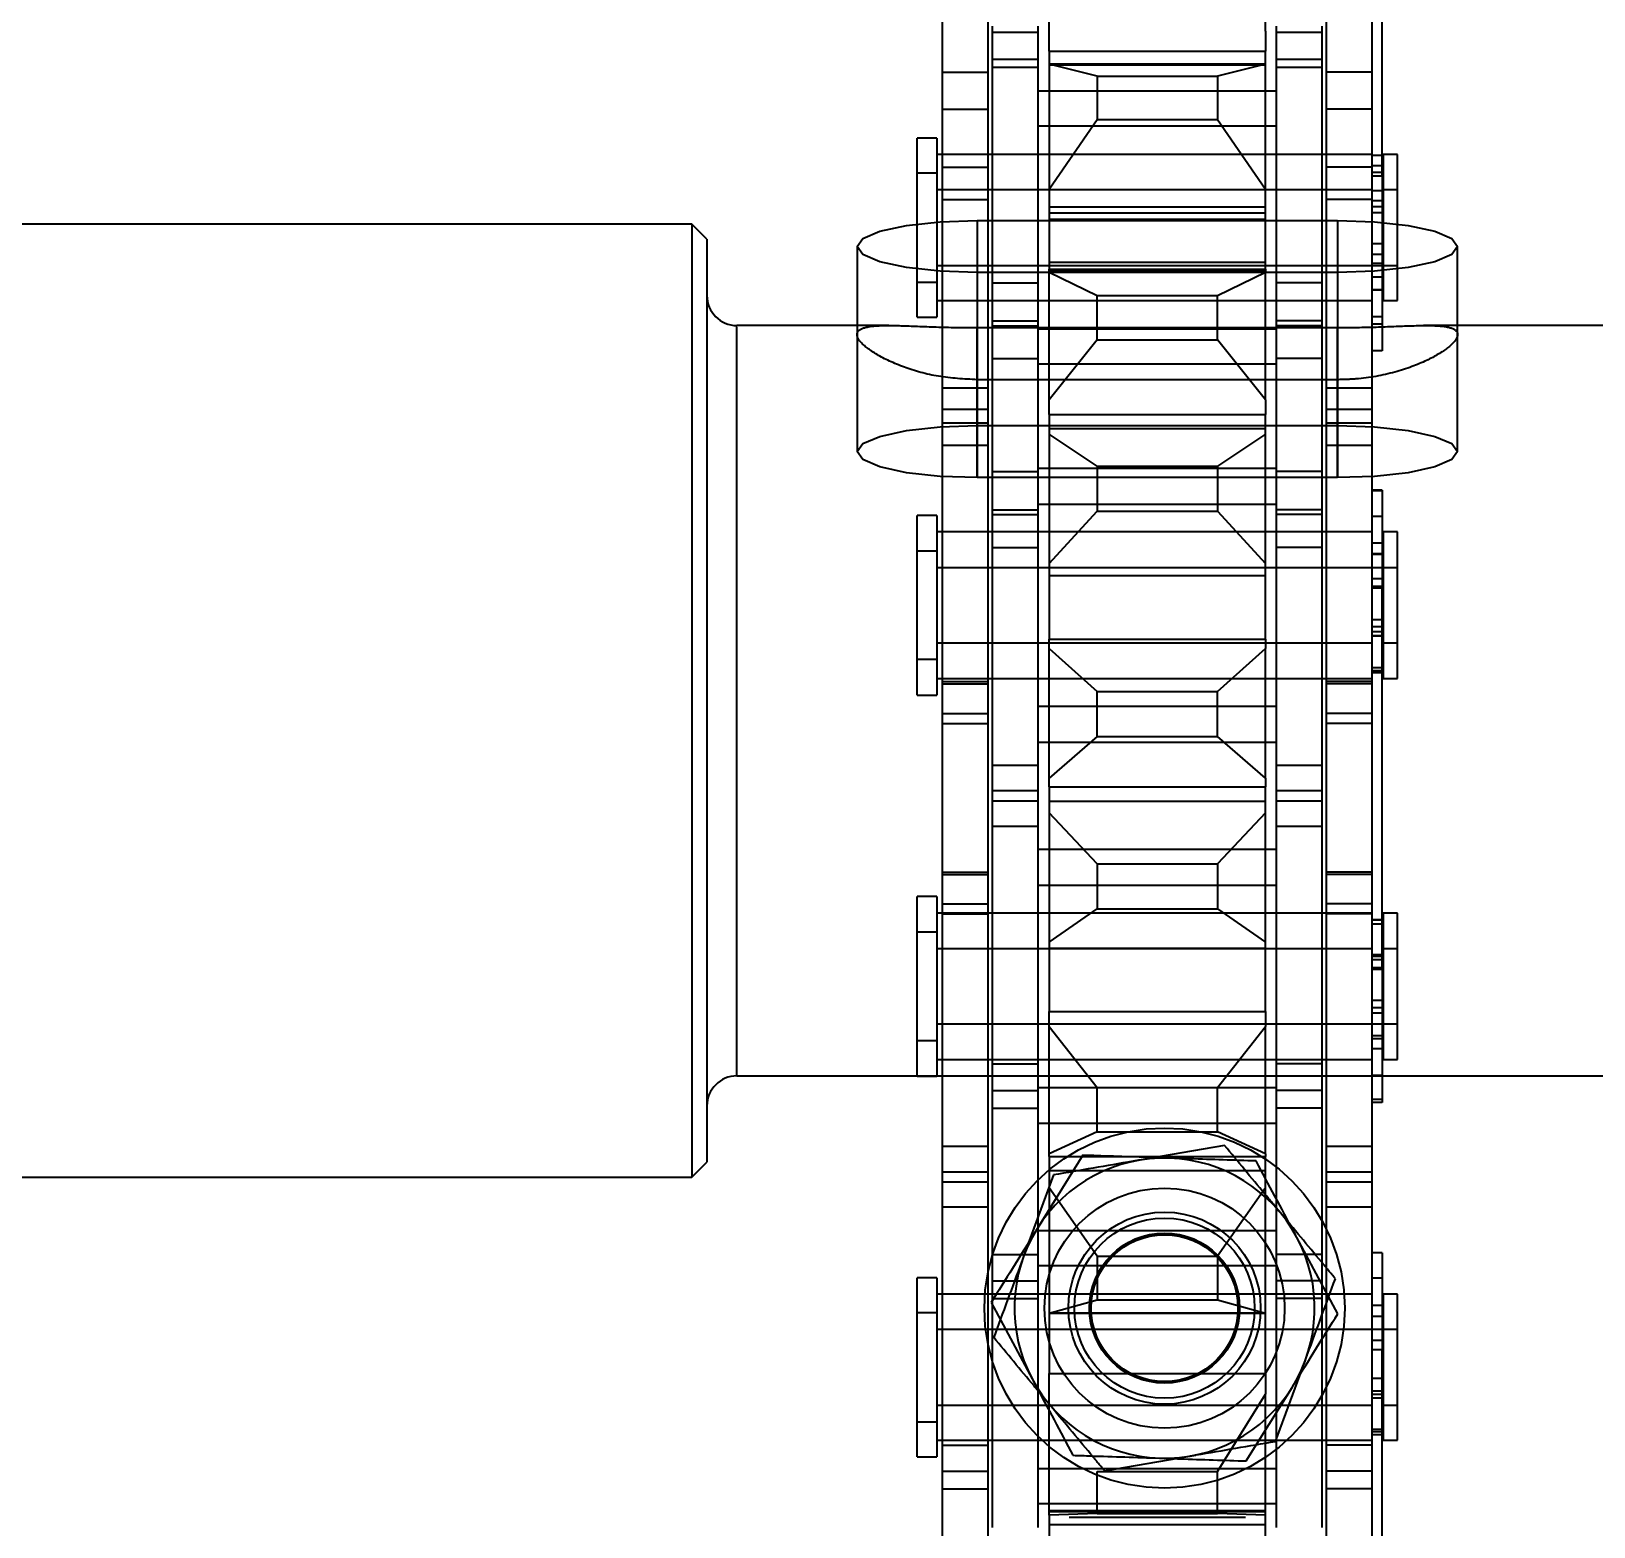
# Model space of a CAD drawing. Header units: metres. Extents: x 0 to 63075, y 0 to 44550.
# Drawn here: x 13986.2 to 14038.3, y 30244.3 to 30294.1 of the extents above; entities that cross this region are included whole.
import ezdxf

# ---------------------------------------------------------------- set-up
doc = ezdxf.new("R2010")
doc.units = ezdxf.units.M
doc.header["$LTSCALE"] = 75
doc.linetypes.add('HIDDEN2', pattern=[4.7625, 3.175, -1.5875])
for name, color, linetype in [('18_COTAS', 7, 'Continuous'), ('SDM', 7, 'Continuous'), ('SL1', 8, 'Continuous'), ('SL4', 4, 'Continuous'), ('ST1', 7, 'HIDDEN2')]:
    doc.layers.add(name, color=color, linetype=linetype)
doc.styles.add('ROMANS', font='ROMANS.SHX')
doc.dimstyles.new('75___1-75', dxfattribs={"dimscale": 75, "dimtxt": 2.5, "dimasz": 2, "dimexe": 1.5, "dimexo": 1, "dimgap": 0.5, "dimtad": 1, "dimdec": 0, "dimzin": 12, "dimtxsty": 'ROMANS', "dimcen": 0, "dimclrd": 256, "dimclre": 256, "dimclrt": 3, "dimazin": 3, "dimtfac": 1, "dimtdec": 0, "dimtmove": 0, "dimatfit": 0, "dimfxl": 1, "dimlwd": -1, "dimlwe": -1, "dimarcsym": 0})

# ---------------------------------------------------------------- blocks, each defined once
blk = doc.blocks.new('A$C1d93b9d1')
at = {"layer": 'SL1'}
for radius, start, end in [(1979, 150.488695, 76.215496), (1915.5, 151.397673, 77.946628), (1915.5, 151.397673, 77.482416), (1907.5, 151.517007, 77.895312), (1508, 159.384288, 0), (1508, 159.384288, 0), (1500, 179.960074, 0.039926)]:
    blk.add_arc((6031.727, 6950), radius, start, end, dxfattribs=at)
blk = doc.blocks.new('*D27')
at = {"layer": '18_COTAS', "transparency": 16777216}
for p, q in [((12131.24, 27878.333), (12131.24, 30705.371)), ((13913.74, 30509.566), (13913.74, 30705.371)), ((11981.24, 30592.871), (11122.311, 30592.871)), ((13913.74, 30592.871), (12131.24, 30592.871)), ((14063.74, 30592.871), (14213.74, 30592.871))]:
    blk.add_line(p, q, dxfattribs=at)
for points in [[(11981.24, 30617.871), (11981.24, 30567.871), (12131.24, 30592.871)], [(14063.74, 30617.871), (14063.74, 30567.871), (13913.74, 30592.871)]]:
    blk.add_solid(points, dxfattribs=at)
at = {"layer": 'Defpoints', "color": 0, "transparency": 16777216}
for p in [(13913.74, 30592.871), (13913.74, 30434.566), (12131.24, 27803.333)]:
    blk.add_point(p, dxfattribs=at)
at = {"layer": '18_COTAS', "color": 3, "transparency": 16777216, "insert": (11476.776, 30724.121), "char_height": 187.5, "attachment_point": 5, "style": 'ROMANS'}
blk.add_mtext('1782', dxfattribs=at)
blk = doc.blocks.new('A$C429c7d53')
at = {"layer": 'SL4'}
for p, q in [((300.519, 3166.592), (298.994, 3164.141)), ((309.01, 3161.31), (307.65, 3163.856)), ((297.47, 3161.69), (298.83, 3159.144)), ((305.961, 3156.408), (307.486, 3158.859))]:
    blk.add_line(p, q, dxfattribs=at)
for start, end in [(88.1186, 148.1186), (28.1186, 88.1186), (148.1186, 208.1186), (328.1186, 28.1186), (208.1186, 268.1186), (268.1186, 328.1186)]:
    blk.add_arc((303.24, 3161.5), 5, start, end, dxfattribs=at)
for points, knots in [([(303.404, 3166.497), (302.633, 3166.523), (301.657, 3166.555), (300.717, 3166.586), (300.519, 3166.592)], [0, 0, 0, 0, 0.7889992, 1, 1, 1, 1]), ([(306.289, 3166.403), (305.558, 3166.427), (304.607, 3166.458), (303.63, 3166.49), (303.404, 3166.497)], [0, 0, 0, 0, 0.768151, 1, 1, 1, 1]), ([(307.65, 3163.856), (307.618, 3163.917), (307.158, 3164.777), (306.708, 3165.619), (306.289, 3166.403)], [0, 0, 0, 0, 0.070201, 1, 1, 1, 1]), ([(298.994, 3164.141), (298.958, 3164.083), (298.443, 3163.255), (297.939, 3162.444), (297.47, 3161.69)], [0, 0, 0, 0, 0.070201, 1, 1, 1, 1]), ([(307.486, 3158.859), (307.522, 3158.917), (308.037, 3159.745), (308.541, 3160.556), (309.01, 3161.31)], [0, 0, 0, 0, 0.070201, 1, 1, 1, 1]), ([(298.83, 3159.144), (298.862, 3159.083), (299.322, 3158.223), (299.772, 3157.381), (300.191, 3156.597)], [0, 0, 0, 0, 0.070201, 1, 1, 1, 1]), ([(300.191, 3156.597), (300.389, 3156.591), (301.328, 3156.56), (302.305, 3156.528), (303.076, 3156.503)], [0, 0, 0, 0, 0.211001, 1, 1, 1, 1]), ([(303.076, 3156.503), (303.302, 3156.495), (304.278, 3156.463), (305.23, 3156.432), (305.961, 3156.408)], [0, 0, 0, 0, 0.231849, 1, 1, 1, 1])]:
    blk.add_open_spline(points, degree=3, knots=knots, dxfattribs=at)
at = {"layer": 'ST1'}
for p, q in [((310.489, 3199.211), (310.489, 3211.256)), ((295.843, 3202.68), (295.843, 3208.703)), ((297.363, 3202.68), (297.363, 3208.703)), ((308.637, 3202.68), (308.637, 3208.703)), ((310.157, 3202.68), (310.157, 3208.703)), ((299.4, 3204.042), (299.4, 3208.096)), ((306.6, 3204.042), (306.6, 3208.096)), ((297.515, 3204.005), (297.515, 3204.21)), ((297.515, 3195.655), (297.515, 3204.005)), ((299.035, 3204.005), (297.515, 3204.005)), ((299.035, 3204.005), (299.035, 3204.21)), ((299.035, 3195.655), (299.035, 3204.005)), ((299.4, 3203.373), (299.4, 3204.042)), ((306.6, 3204.042), (306.6, 3203.373)), ((306.965, 3204.005), (306.965, 3204.21)), ((306.965, 3195.655), (306.965, 3204.005)), ((308.485, 3204.005), (306.965, 3204.005)), ((308.485, 3204.005), (308.485, 3204.21)), ((308.485, 3195.655), (308.485, 3204.005)), ((299.4, 3203.373), (306.6, 3203.373)), ((299.4, 3203.373), (299.4, 3196.118)), ((306.6, 3196.118), (306.6, 3203.373)), ((295.843, 3202.68), (297.363, 3202.68)), ((295.843, 3192.165), (295.843, 3202.68)), ((297.363, 3192.165), (297.363, 3202.68)), ((297.515, 3203.108), (299.035, 3203.108)), ((299.035, 3202.837), (297.515, 3202.837)), ((306.6, 3202.943), (299.4, 3202.943)), ((301, 3202.544), (299.4, 3202.941)), ((299.4, 3202.925), (306.6, 3202.925)), ((306.6, 3202.941), (305, 3202.544)), ((306.965, 3203.108), (308.485, 3203.108)), ((308.485, 3202.837), (306.965, 3202.837)), ((310.157, 3202.68), (308.637, 3202.68)), ((308.637, 3192.165), (308.637, 3202.68)), ((310.157, 3192.165), (310.157, 3202.68)), ((301, 3202.544), (305, 3202.544)), ((301, 3202.544), (301, 3201.1)), ((305, 3202.544), (305, 3201.1)), ((306.965, 3202.045), (299.035, 3202.045)), ((295.843, 3201.449), (297.363, 3201.449)), ((310.157, 3201.449), (308.637, 3201.449)), ((306.965, 3200.877), (299.035, 3200.877)), ((299.4, 3198.784), (301, 3201.1)), ((301, 3201.1), (305, 3201.1)), ((305, 3201.1), (306.6, 3198.784)), ((295, 3195.686), (295, 3200.483)), ((295.658, 3200.483), (295, 3200.483)), ((295.658, 3200.483), (295.658, 3195.686)), ((310.157, 3199.93), (295.658, 3199.93)), ((297.363, 3199.93), (295.843, 3199.93)), ((299.035, 3199.93), (297.515, 3199.93)), ((306.965, 3199.93), (299.035, 3199.93)), ((308.485, 3199.93), (306.965, 3199.93)), ((310.157, 3199.93), (308.637, 3199.93)), ((310.489, 3199.901), (310.157, 3199.901)), ((310.526, 3199.561), (310.157, 3199.561)), ((310.526, 3199.93), (310.526, 3196.335)), ((311, 3199.93), (310.526, 3199.93)), ((311, 3196.24), (311, 3199.93)), ((295.658, 3199.316), (295, 3199.316)), ((295.843, 3199.512), (297.363, 3199.512)), ((310.157, 3199.512), (308.637, 3199.512)), ((310.489, 3199.34), (310.157, 3199.34)), ((310.489, 3199.211), (310.157, 3199.211)), ((310.489, 3199.211), (310.489, 3194.533)), ((310.157, 3198.762), (295.658, 3198.762)), ((297.363, 3198.762), (295.843, 3198.762)), ((299.035, 3198.762), (297.515, 3198.762)), ((306.965, 3198.762), (299.035, 3198.762)), ((308.485, 3198.762), (306.965, 3198.762)), ((310.157, 3198.762), (308.637, 3198.762)), ((310.489, 3198.728), (310.157, 3198.728)), ((311, 3198.762), (310.526, 3198.762)), ((295.843, 3198.441), (297.363, 3198.441)), ((299.4, 3198.191), (306.6, 3198.191)), ((310.157, 3198.441), (308.637, 3198.441)), ((310.526, 3198.393), (310.157, 3198.393)), ((310.489, 3198.195), (310.157, 3198.195)), ((287.5, 3197.613), (98.5, 3197.613)), ((287.5, 3197.613), (287.5, 3165.863)), ((288, 3197.113), (287.5, 3197.613)), ((297, 3197.736), (297, 3190.902)), ((297, 3197.736), (309, 3197.736)), ((306.6, 3197.981), (299.4, 3197.981)), ((306.6, 3197.975), (299.4, 3197.975)), ((299.4, 3197.785), (306.6, 3197.785)), ((309, 3197.736), (309, 3190.902)), ((310.489, 3197.986), (310.157, 3197.986)), ((288, 3197.113), (288, 3166.363)), ((310.489, 3196.959), (310.157, 3196.959)), ((293, 3196.869), (293, 3190.036)), ((310.157, 3196.609), (310.526, 3196.609)), ((313, 3190.036), (313, 3196.869)), ((295.658, 3196.24), (310.157, 3196.24)), ((295.843, 3196.24), (297.363, 3196.24)), ((297, 3196.002), (297, 3189.169)), ((309, 3196.002), (297, 3196.002)), ((297.515, 3196.24), (299.035, 3196.24)), ((299.035, 3196.24), (306.965, 3196.24)), ((299.4, 3196.349), (306.6, 3196.349)), ((299.4, 3196.118), (306.6, 3196.118)), ((299.4, 3196.016), (299.4, 3196.118)), ((306.6, 3196.051), (299.4, 3196.051)), ((299.4, 3196.016), (301, 3195.236)), ((299.4, 3191.76), (299.4, 3196.016)), ((305, 3195.236), (306.6, 3196.016)), ((306.6, 3196.118), (306.6, 3196.016)), ((306.6, 3191.76), (306.6, 3196.016)), ((306.965, 3196.24), (308.485, 3196.24)), ((308.637, 3196.24), (310.489, 3196.24)), ((309, 3196.002), (309, 3189.169)), ((310.489, 3196.306), (310.157, 3196.306)), ((310.526, 3196.335), (310.526, 3196.24)), ((310.526, 3196.24), (310.526, 3195.072)), ((310.526, 3196.24), (311, 3196.24)), ((311, 3195.072), (311, 3196.24)), ((295, 3194.519), (295, 3195.686)), ((295, 3195.686), (295.658, 3195.686)), ((295.658, 3195.686), (295.658, 3194.519)), ((297.515, 3195.655), (299.035, 3195.655)), ((297.515, 3189.37), (297.515, 3195.655)), ((299.035, 3189.37), (299.035, 3195.655)), ((308.485, 3195.655), (306.965, 3195.655)), ((306.965, 3189.37), (306.965, 3195.655)), ((308.485, 3189.37), (308.485, 3195.655)), ((310.489, 3195.848), (310.157, 3195.848)), ((310.157, 3195.441), (310.526, 3195.441)), ((310.489, 3195.417), (310.157, 3195.417)), ((295.658, 3195.072), (310.157, 3195.072)), ((295.843, 3195.072), (297.363, 3195.072)), ((297.515, 3195.072), (299.035, 3195.072)), ((299.035, 3195.072), (306.965, 3195.072)), ((301, 3193.759), (301, 3195.236)), ((301, 3195.236), (305, 3195.236)), ((305, 3193.759), (305, 3195.236)), ((306.965, 3195.072), (308.485, 3195.072)), ((308.637, 3195.072), (310.157, 3195.072)), ((310.526, 3195.072), (311, 3195.072)), ((295, 3194.519), (295.658, 3194.519)), ((297.515, 3194.396), (299.035, 3194.396)), ((308.485, 3194.396), (306.965, 3194.396)), ((310.157, 3194.533), (310.489, 3194.533)), ((310.489, 3194.533), (310.489, 3193.392)), ((294.064, 3194.238), (289, 3194.238)), ((289, 3169.238), (289, 3194.199)), ((293, 3193.94), (293, 3190.036)), ((297, 3194.166), (309, 3194.166)), ((297, 3190.902), (297, 3194.166)), ((297.515, 3194.23), (299.035, 3194.23)), ((299.035, 3194.125), (306.965, 3194.125)), ((299.4, 3194.166), (306.6, 3194.166)), ((308.485, 3194.23), (306.965, 3194.23)), ((309, 3190.902), (309, 3194.166)), ((310.489, 3194.281), (310.157, 3194.281)), ((376.605, 3194.238), (311.869, 3194.238)), ((313, 3190.036), (313, 3193.94)), ((301, 3193.759), (299.4, 3191.76)), ((301, 3193.759), (305, 3193.759)), ((306.6, 3191.76), (305, 3193.759)), ((310.489, 3193.392), (310.157, 3193.392)), ((297.515, 3193.139), (299.035, 3193.139)), ((299.035, 3192.957), (306.965, 3192.957)), ((308.485, 3193.139), (306.965, 3193.139)), ((309, 3192.432), (297, 3192.432)), ((297, 3189.169), (297, 3192.432)), ((306.6, 3192.432), (299.4, 3192.432)), ((309, 3189.169), (309, 3192.432)), ((295.843, 3191.435), (295.843, 3192.165)), ((295.843, 3192.165), (297.363, 3192.165)), ((297.363, 3191.435), (297.363, 3192.165)), ((299.4, 3191.272), (299.4, 3191.76)), ((306.6, 3191.76), (306.6, 3191.272)), ((308.637, 3191.435), (308.637, 3192.165)), ((308.637, 3192.165), (310.157, 3192.165)), ((310.157, 3191.435), (310.157, 3192.165)), ((295.843, 3182.379), (295.843, 3191.435)), ((297.363, 3191.435), (295.843, 3191.435)), ((297.363, 3182.379), (297.363, 3191.435)), ((299.4, 3191.272), (306.6, 3191.272)), ((299.4, 3191.272), (299.4, 3183.784)), ((306.6, 3183.784), (306.6, 3191.272)), ((308.637, 3182.379), (308.637, 3191.435)), ((310.157, 3191.435), (308.637, 3191.435)), ((310.157, 3182.379), (310.157, 3191.435)), ((295.843, 3190.997), (297.363, 3190.997)), ((297, 3190.902), (309, 3190.902)), ((299.4, 3190.805), (306.6, 3190.805)), ((308.637, 3190.997), (310.157, 3190.997)), ((297.363, 3190.238), (295.843, 3190.238)), ((301, 3189.548), (299.4, 3190.614)), ((306.6, 3190.614), (305, 3189.548)), ((310.157, 3190.238), (308.637, 3190.238)), ((309, 3189.169), (297, 3189.169)), ((297.515, 3179.595), (297.515, 3189.37)), ((297.515, 3189.37), (299.035, 3189.37)), ((306.965, 3189.475), (299.035, 3189.475)), ((299.035, 3179.595), (299.035, 3189.37)), ((301, 3189.548), (301, 3188.054)), ((301, 3189.548), (305, 3189.548)), ((305, 3189.548), (305, 3188.054)), ((308.485, 3189.37), (306.965, 3189.37)), ((306.965, 3179.595), (306.965, 3189.37)), ((308.485, 3179.595), (308.485, 3189.37)), ((310.489, 3188.757), (310.157, 3188.757)), ((310.489, 3188.734), (310.157, 3188.734)), ((310.489, 3188.757), (310.489, 3185.543)), ((306.965, 3188.278), (299.035, 3188.278)), ((295, 3183.116), (295, 3187.913)), ((295.658, 3187.913), (295, 3187.913)), ((295.658, 3187.913), (295.658, 3183.116)), ((297.515, 3188.097), (299.035, 3188.097)), ((297.515, 3187.945), (299.035, 3187.945)), ((299.4, 3186.313), (301, 3188.054)), ((301, 3188.054), (305, 3188.054)), ((305, 3188.054), (306.6, 3186.313)), ((308.485, 3188.097), (306.965, 3188.097)), ((308.485, 3187.945), (306.965, 3187.945)), ((310.489, 3187.87), (310.157, 3187.87)), ((310.157, 3187.36), (295.658, 3187.36)), ((297.363, 3187.36), (295.843, 3187.36)), ((299.035, 3187.36), (297.515, 3187.36)), ((306.965, 3187.36), (299.035, 3187.36)), ((308.485, 3187.36), (306.965, 3187.36)), ((310.157, 3187.36), (308.637, 3187.36)), ((310.526, 3187.36), (310.526, 3183.67)), ((311, 3187.36), (310.526, 3187.36)), ((311, 3183.67), (311, 3187.36)), ((295.658, 3186.717), (295, 3186.717)), ((297.515, 3186.839), (299.035, 3186.839)), ((308.485, 3186.839), (306.965, 3186.839)), ((310.526, 3186.991), (310.157, 3186.991)), ((310.489, 3186.633), (310.157, 3186.633)), ((310.489, 3186.61), (310.157, 3186.61)), ((310.157, 3186.163), (295.658, 3186.163)), ((297.363, 3186.163), (295.843, 3186.163)), ((299.035, 3186.163), (297.515, 3186.163)), ((306.965, 3186.163), (299.035, 3186.163)), ((308.485, 3186.163), (306.965, 3186.163)), ((310.489, 3186.163), (308.637, 3186.163)), ((311, 3186.163), (310.526, 3186.163)), ((299.4, 3185.908), (306.6, 3185.908)), ((310.526, 3185.794), (310.157, 3185.794)), ((310.489, 3185.543), (310.157, 3185.543)), ((310.489, 3172.843), (310.489, 3185.543)), ((310.489, 3185.486), (310.157, 3185.486)), ((310.489, 3184.437), (310.157, 3184.437)), ((310.489, 3184.2), (310.157, 3184.2)), ((310.157, 3184.039), (310.526, 3184.039)), ((295.658, 3183.67), (310.157, 3183.67)), ((295.843, 3183.67), (297.363, 3183.67)), ((297.515, 3183.67), (299.035, 3183.67)), ((299.035, 3183.67), (306.965, 3183.67)), ((299.4, 3183.784), (306.6, 3183.784)), ((299.4, 3183.477), (299.4, 3183.784)), ((299.4, 3183.477), (301, 3182.046)), ((299.4, 3179.157), (299.4, 3183.477)), ((305, 3182.046), (306.6, 3183.477)), ((306.6, 3183.784), (306.6, 3183.477)), ((306.6, 3179.157), (306.6, 3183.477)), ((306.965, 3183.67), (308.485, 3183.67)), ((308.637, 3183.67), (310.157, 3183.67)), ((310.489, 3183.903), (310.157, 3183.903)), ((310.489, 3183.889), (310.157, 3183.889)), ((310.526, 3183.67), (310.526, 3182.473)), ((310.526, 3183.67), (311, 3183.67)), ((311, 3182.473), (311, 3183.67)), ((295, 3181.92), (295, 3183.116)), ((295, 3183.116), (295.658, 3183.116)), ((295.658, 3183.116), (295.658, 3181.921)), ((295.658, 3182.473), (310.157, 3182.473)), ((295.843, 3182.473), (297.363, 3182.473)), ((297.515, 3182.473), (299.035, 3182.473)), ((299.035, 3182.473), (306.965, 3182.473)), ((306.965, 3182.473), (308.485, 3182.473)), ((308.637, 3182.473), (310.157, 3182.473)), ((310.157, 3182.842), (310.526, 3182.842)), ((310.489, 3182.73), (310.157, 3182.73)), ((310.489, 3182.671), (310.157, 3182.671)), ((310.526, 3182.473), (311, 3182.473)), ((295, 3181.92), (295.658, 3181.92)), ((295.658, 3181.921), (295.658, 3181.92)), ((295.843, 3182.379), (297.363, 3182.379)), ((295.843, 3176.03), (295.843, 3182.379)), ((295.843, 3182.3), (297.363, 3182.3)), ((297.363, 3176.03), (297.363, 3182.379)), ((301, 3180.546), (301, 3182.046)), ((301, 3182.046), (305, 3182.046)), ((305, 3180.546), (305, 3182.046)), ((310.157, 3182.379), (308.637, 3182.379)), ((308.637, 3176.03), (308.637, 3182.379)), ((310.157, 3182.3), (308.637, 3182.3)), ((310.157, 3176.03), (310.157, 3182.379)), ((299.035, 3181.555), (306.965, 3181.555)), ((295.843, 3181.312), (297.363, 3181.312)), ((295.843, 3180.978), (297.363, 3180.978)), ((310.157, 3181.312), (308.637, 3181.312)), ((310.157, 3180.978), (308.637, 3180.978)), ((299.035, 3180.358), (306.965, 3180.358)), ((301, 3180.546), (299.4, 3179.157)), ((301, 3180.546), (305, 3180.546)), ((306.6, 3179.157), (305, 3180.546)), ((297.515, 3178.735), (297.515, 3179.595)), ((297.515, 3179.595), (299.035, 3179.595)), ((299.035, 3178.735), (299.035, 3179.595)), ((306.965, 3178.735), (306.965, 3179.595)), ((306.965, 3179.595), (308.485, 3179.595)), ((308.485, 3178.735), (308.485, 3179.595)), ((299.4, 3178.864), (299.4, 3179.157)), ((299.4, 3178.864), (306.6, 3178.864)), ((299.4, 3178.864), (299.4, 3171.384)), ((306.6, 3179.157), (306.6, 3178.864)), ((306.6, 3171.384), (306.6, 3178.864)), ((297.515, 3169.64), (297.515, 3178.735)), ((299.035, 3178.735), (297.515, 3178.735)), ((297.515, 3178.398), (299.035, 3178.398)), ((299.035, 3169.64), (299.035, 3178.735)), ((299.4, 3178.394), (306.6, 3178.394)), ((306.965, 3169.64), (306.965, 3178.735)), ((308.485, 3178.735), (306.965, 3178.735)), ((306.965, 3178.398), (308.485, 3178.398)), ((308.485, 3169.64), (308.485, 3178.735)), ((301, 3176.301), (299.4, 3178.001)), ((306.6, 3178.001), (305, 3176.301)), ((299.035, 3177.545), (297.515, 3177.545)), ((308.485, 3177.545), (306.965, 3177.545)), ((306.965, 3176.775), (299.035, 3176.775)), ((301, 3176.301), (301, 3174.806)), ((301, 3176.301), (305, 3176.301)), ((305, 3176.301), (305, 3174.806)), ((295.843, 3176.03), (297.363, 3176.03)), ((295.843, 3166.895), (295.843, 3176.03)), ((295.843, 3175.95), (297.363, 3175.95)), ((297.363, 3166.895), (297.363, 3176.03)), ((310.157, 3176.03), (308.637, 3176.03)), ((308.637, 3166.895), (308.637, 3176.03)), ((310.157, 3175.95), (308.637, 3175.95)), ((310.157, 3166.895), (310.157, 3176.03)), ((295, 3170.416), (295, 3175.213)), ((295.658, 3175.213), (295, 3175.213)), ((295.658, 3175.213), (295.658, 3170.416)), ((306.965, 3175.585), (299.035, 3175.585)), ((310.157, 3174.66), (295.658, 3174.66)), ((295.843, 3174.965), (297.363, 3174.965)), ((297.363, 3174.66), (295.843, 3174.66)), ((295.843, 3174.632), (297.363, 3174.632)), ((299.035, 3174.66), (297.515, 3174.66)), ((306.965, 3174.66), (299.035, 3174.66)), ((299.4, 3173.696), (301, 3174.806)), ((301, 3174.806), (305, 3174.806)), ((305, 3174.806), (306.6, 3173.696)), ((308.485, 3174.66), (306.965, 3174.66)), ((310.157, 3174.965), (308.637, 3174.965)), ((310.157, 3174.66), (308.637, 3174.66)), ((310.157, 3174.632), (308.637, 3174.632)), ((310.526, 3174.66), (310.526, 3170.97)), ((311, 3174.66), (310.526, 3174.66)), ((311, 3170.97), (311, 3174.66)), ((310.489, 3174.441), (310.157, 3174.441)), ((310.489, 3174.427), (310.157, 3174.427)), ((310.526, 3174.291), (310.157, 3174.291)), ((295.658, 3174.024), (295, 3174.024)), ((310.157, 3173.47), (295.658, 3173.47)), ((297.363, 3173.47), (295.843, 3173.47)), ((299.035, 3173.47), (297.515, 3173.47)), ((306.965, 3173.47), (299.035, 3173.47)), ((299.4, 3173.491), (306.6, 3173.491)), ((308.485, 3173.47), (306.965, 3173.47)), ((310.157, 3173.47), (308.637, 3173.47)), ((310.489, 3173.273), (310.157, 3173.273)), ((310.489, 3173.214), (310.157, 3173.214)), ((310.526, 3173.101), (310.157, 3173.101)), ((311, 3173.47), (310.526, 3173.47)), ((310.489, 3172.843), (310.157, 3172.843)), ((310.489, 3172.787), (310.157, 3172.787)), ((310.489, 3172.843), (310.489, 3169.263)), ((310.489, 3171.744), (310.157, 3171.744)), ((310.489, 3171.507), (310.157, 3171.507)), ((295.658, 3170.97), (310.157, 3170.97)), ((295.843, 3170.97), (297.363, 3170.97)), ((297.515, 3170.97), (299.035, 3170.97)), ((299.035, 3170.97), (306.965, 3170.97)), ((299.4, 3171.384), (306.6, 3171.384)), ((299.4, 3170.883), (299.4, 3171.384)), ((306.6, 3171.384), (306.6, 3170.883)), ((306.965, 3170.97), (308.485, 3170.97)), ((308.637, 3170.97), (310.489, 3170.97)), ((310.157, 3171.339), (310.526, 3171.339)), ((310.526, 3170.97), (310.526, 3169.78)), ((310.526, 3170.97), (311, 3170.97)), ((311, 3169.78), (311, 3170.97)), ((295, 3169.227), (295, 3170.416)), ((295, 3170.416), (295.658, 3170.416)), ((295.658, 3170.416), (295.658, 3169.228)), ((299.4, 3170.883), (301, 3168.846)), ((299.4, 3166.637), (299.4, 3170.883)), ((305, 3168.846), (306.6, 3170.883)), ((306.6, 3166.637), (306.6, 3170.883)), ((310.489, 3170.568), (310.157, 3170.568)), ((310.489, 3170.47), (310.157, 3170.47)), ((310.157, 3170.149), (310.526, 3170.149)), ((295.658, 3169.78), (310.157, 3169.78)), ((295.843, 3169.78), (297.363, 3169.78)), ((297.515, 3169.78), (299.035, 3169.78)), ((297.515, 3169.64), (299.035, 3169.64)), ((297.515, 3163.29), (297.515, 3169.64)), ((299.035, 3169.78), (306.965, 3169.78)), ((299.035, 3163.29), (299.035, 3169.64)), ((306.965, 3169.78), (308.485, 3169.78)), ((308.485, 3169.64), (306.965, 3169.64)), ((306.965, 3163.29), (306.965, 3169.64)), ((308.485, 3163.29), (308.485, 3169.64)), ((308.637, 3169.78), (310.157, 3169.78)), ((310.526, 3169.78), (311, 3169.78)), ((289, 3169.238), (376.605, 3169.238)), ((295, 3169.227), (295.658, 3169.227)), ((295.658, 3169.228), (295.658, 3169.227)), ((299.4, 3169.238), (306.6, 3169.238)), ((310.157, 3169.263), (310.489, 3169.263)), ((310.489, 3169.263), (310.489, 3168.446)), ((297.515, 3168.748), (299.035, 3168.748)), ((299.035, 3168.855), (306.965, 3168.855)), ((301, 3167.372), (301, 3168.846)), ((301, 3168.846), (305, 3168.846)), ((305, 3167.372), (305, 3168.846)), ((308.485, 3168.748), (306.965, 3168.748)), ((310.489, 3168.446), (310.157, 3168.446)), ((310.489, 3168.347), (310.157, 3168.347)), ((310.489, 3168.446), (310.489, 3168.347)), ((297.515, 3168.164), (299.035, 3168.164)), ((308.485, 3168.164), (306.965, 3168.164)), ((299.035, 3167.665), (306.965, 3167.665)), ((301, 3167.372), (299.4, 3166.637)), ((301, 3167.372), (305, 3167.372)), ((306.6, 3166.637), (305, 3167.372)), ((295.843, 3166.035), (295.843, 3166.895)), ((295.843, 3166.895), (297.363, 3166.895)), ((297.363, 3166.035), (297.363, 3166.895)), ((305.237, 3166.917), (302.392, 3166.428)), ((308.637, 3166.035), (308.637, 3166.895)), ((308.637, 3166.895), (310.157, 3166.895)), ((310.157, 3166.035), (310.157, 3166.895)), ((287.5, 3165.863), (288, 3166.363)), ((299.4, 3166.549), (299.4, 3166.637)), ((299.4, 3166.549), (306.6, 3166.549)), ((299.4, 3166.549), (299.4, 3159.317)), ((306.6, 3166.637), (306.6, 3166.549)), ((306.6, 3159.317), (306.6, 3166.549)), ((98.5, 3165.863), (287.5, 3165.863)), ((295.843, 3156.94), (295.843, 3166.035)), ((297.363, 3166.035), (295.843, 3166.035)), ((297.363, 3156.94), (297.363, 3166.035)), ((299.547, 3165.938), (298.549, 3163.229)), ((299.4, 3166.09), (306.6, 3166.09)), ((308.637, 3156.94), (308.637, 3166.035)), ((310.157, 3166.035), (308.637, 3166.035)), ((310.157, 3156.94), (310.157, 3166.035)), ((295.843, 3165.705), (297.363, 3165.705)), ((301, 3163.228), (299.4, 3165.509)), ((306.6, 3165.509), (305, 3163.228)), ((308.637, 3165.705), (310.157, 3165.705)), ((297.363, 3164.867), (295.843, 3164.867)), ((310.157, 3164.867), (308.637, 3164.867)), ((306.965, 3164.075), (299.035, 3164.075)), ((297.515, 3163.29), (299.035, 3163.29)), ((297.515, 3154.195), (297.515, 3163.29)), ((299.035, 3154.195), (299.035, 3163.29)), ((301, 3163.228), (301, 3161.78)), ((301, 3163.228), (305, 3163.228)), ((305, 3163.228), (305, 3161.78)), ((308.485, 3163.29), (306.965, 3163.29)), ((306.965, 3154.195), (306.965, 3163.29)), ((308.485, 3154.195), (308.485, 3163.29)), ((310.489, 3163.346), (310.157, 3163.346)), ((310.489, 3163.346), (310.489, 3160.115)), ((306.965, 3162.907), (299.035, 3162.907)), ((295, 3157.716), (295, 3162.513)), ((295.658, 3162.513), (295, 3162.513)), ((295.658, 3162.513), (295.658, 3157.716)), ((297.515, 3162.409), (299.035, 3162.409)), ((308.485, 3162.409), (306.965, 3162.409)), ((310.489, 3162.499), (310.157, 3162.499)), ((310.157, 3161.96), (295.658, 3161.96)), ((297.363, 3161.96), (295.843, 3161.96)), ((299.035, 3161.96), (297.515, 3161.96)), ((297.515, 3161.825), (299.035, 3161.825)), ((306.965, 3161.96), (299.035, 3161.96)), ((299.4, 3161.337), (301, 3161.78)), ((301, 3161.78), (305, 3161.78)), ((305, 3161.78), (306.6, 3161.337)), ((308.485, 3161.96), (306.965, 3161.96)), ((308.485, 3161.825), (306.965, 3161.825)), ((310.157, 3161.96), (308.637, 3161.96)), ((310.526, 3161.591), (310.157, 3161.591)), ((310.526, 3161.96), (310.526, 3158.27)), ((311, 3161.96), (310.526, 3161.96)), ((311, 3158.27), (311, 3161.96)), ((295.658, 3161.346), (295, 3161.346)), ((299.4, 3161.339), (306.6, 3161.339)), ((299.4, 3161.33), (306.6, 3161.33)), ((310.489, 3161.222), (310.157, 3161.222)), ((310.157, 3160.792), (295.658, 3160.792)), ((297.363, 3160.792), (295.843, 3160.792)), ((299.035, 3160.792), (297.515, 3160.792)), ((306.965, 3160.792), (299.035, 3160.792)), ((308.485, 3160.792), (306.965, 3160.792)), ((310.489, 3160.792), (308.637, 3160.792)), ((311, 3160.792), (310.526, 3160.792)), ((310.526, 3160.423), (310.157, 3160.423)), ((310.489, 3160.115), (310.157, 3160.115)), ((310.489, 3147.415), (310.489, 3160.115)), ((306.933, 3157.062), (307.931, 3159.771)), ((299.4, 3159.317), (306.6, 3159.317)), ((299.4, 3158.637), (299.4, 3159.317)), ((306.6, 3159.317), (306.6, 3158.637)), ((310.489, 3159.155), (310.157, 3159.155)), ((299.4, 3154.601), (299.4, 3158.637)), ((305, 3156.06), (306.6, 3158.637)), ((306.6, 3154.601), (306.6, 3158.637)), ((310.489, 3158.739), (310.157, 3158.739)), ((310.157, 3158.639), (310.526, 3158.639)), ((310.489, 3158.496), (310.157, 3158.496)), ((295.658, 3158.27), (310.157, 3158.27)), ((295.843, 3158.27), (297.363, 3158.27)), ((297.515, 3158.27), (299.035, 3158.27)), ((299.035, 3158.27), (306.965, 3158.27)), ((306.965, 3158.27), (308.485, 3158.27)), ((308.637, 3158.27), (310.157, 3158.27)), ((310.526, 3158.27), (310.526, 3157.102)), ((310.526, 3158.27), (311, 3158.27)), ((311, 3157.102), (311, 3158.27)), ((295, 3156.549), (295, 3157.716)), ((295, 3157.716), (295.658, 3157.716)), ((295.658, 3157.716), (295.658, 3156.553)), ((310.157, 3157.471), (310.526, 3157.471)), ((295.658, 3157.102), (310.157, 3157.102)), ((295.843, 3157.102), (297.363, 3157.102)), ((295.843, 3156.94), (297.363, 3156.94)), ((295.843, 3150.59), (295.843, 3156.94)), ((297.363, 3150.59), (297.363, 3156.94)), ((297.515, 3157.102), (299.035, 3157.102)), ((299.035, 3157.102), (306.965, 3157.102)), ((306.965, 3157.102), (308.485, 3157.102)), ((308.637, 3157.102), (310.157, 3157.102)), ((310.157, 3156.94), (308.637, 3156.94)), ((308.637, 3150.59), (308.637, 3156.94)), ((310.489, 3157.383), (310.157, 3157.383)), ((310.489, 3157.279), (310.157, 3157.279)), ((310.157, 3150.59), (310.157, 3156.94)), ((310.526, 3157.102), (311, 3157.102)), ((295, 3156.549), (295.658, 3156.549)), ((295.658, 3156.553), (295.658, 3156.549)), ((301.243, 3156.083), (304.088, 3156.572)), ((295.843, 3156.07), (297.363, 3156.07)), ((299.035, 3156.155), (306.965, 3156.155)), ((301, 3154.659), (301, 3156.06)), ((301, 3156.06), (305, 3156.06)), ((305, 3154.659), (305, 3156.06)), ((310.157, 3156.07), (308.637, 3156.07)), ((295.843, 3155.485), (297.363, 3155.485)), ((310.157, 3155.485), (308.637, 3155.485)), ((299.035, 3154.987), (306.965, 3154.987)), ((306.6, 3154.743), (299.4, 3154.743)), ((299.4, 3154.721), (306.6, 3154.721)), ((301, 3154.659), (299.4, 3154.601)), ((299.4, 3154.601), (299.4, 3147.971)), ((299.4, 3154.289), (306.6, 3154.289)), ((300.067, 3154.541), (305.933, 3154.541)), ((301, 3154.659), (305, 3154.659)), ((306.6, 3154.601), (305, 3154.659)), ((306.6, 3147.971), (306.6, 3154.601))]:
    blk.add_line(p, q, dxfattribs=at)
at = {"layer": 'ST1', "flags": 128}
for points in [[(297, 3196.002), (295.764, 3196.045), (294.649, 3196.168), (293.764, 3196.36), (293.196, 3196.601), (293, 3196.869), (293.196, 3197.137), (293.764, 3197.379), (294.649, 3197.57), (295.764, 3197.694), (297, 3197.736)], [(309, 3197.736), (310.236, 3197.694), (311.351, 3197.57), (312.236, 3197.379), (312.804, 3197.137), (313, 3196.869), (312.804, 3196.601), (312.236, 3196.36), (311.351, 3196.168), (310.236, 3196.045), (309, 3196.002)], [(297, 3189.169), (295.764, 3189.211), (294.649, 3189.334), (293.764, 3189.526), (293.196, 3189.768), (293, 3190.036), (293.196, 3190.303), (293.764, 3190.545), (294.649, 3190.737), (295.764, 3190.86), (297, 3190.902)], [(297, 3189.169), (295.764, 3189.211), (294.649, 3189.334), (293.764, 3189.526), (293.196, 3189.768), (293, 3190.036), (293.196, 3190.303), (293.764, 3190.545), (294.649, 3190.737), (295.764, 3190.86), (297, 3190.902)], [(309, 3190.902), (310.236, 3190.86), (311.351, 3190.737), (312.236, 3190.545), (312.804, 3190.303), (313, 3190.036), (312.804, 3189.768), (312.236, 3189.526), (311.351, 3189.334), (310.236, 3189.211), (309, 3189.169)], [(309, 3190.902), (310.236, 3190.86), (311.351, 3190.737), (312.236, 3190.545), (312.804, 3190.303), (313, 3190.036), (312.804, 3189.768), (312.236, 3189.526), (311.351, 3189.334), (310.236, 3189.211), (309, 3189.169)]]:
    blk.add_lwpolyline(points, dxfattribs=at)
at = {"layer": 'ST1'}
for radius in [6, 4, 3.2, 3, 2.5, 2.446]:
    blk.add_circle((303.24, 3161.5), radius, dxfattribs=at)
for centre, start, end in [((289, 3195.238), 180, 270), ((289, 3168.238), 90, 180)]:
    blk.add_arc(centre, 1, start, end, dxfattribs=at)
for points, knots in [([(297, 3192.432), (296.563, 3192.455), (295.69, 3192.502), (294.52, 3192.838), (293.599, 3193.271), (293.046, 3193.71), (292.943, 3194.036), (293.276, 3194.21), (293.996, 3194.251), (295.056, 3194.211), (296.131, 3194.17), (296.794, 3194.167), (297, 3194.166)], [0, 0, 0, 0, 0.103572, 0.207012, 0.313844, 0.42317, 0.52894, 0.630914, 0.734208, 0.842002, 0.951055, 1, 1, 1, 1]), ([(309, 3194.166), (309.437, 3194.171), (310.31, 3194.181), (311.48, 3194.236), (312.401, 3194.246), (312.954, 3194.141), (313.057, 3193.881), (312.724, 3193.498), (312.004, 3193.059), (310.944, 3192.659), (309.869, 3192.454), (309.206, 3192.437), (309, 3192.432)], [0, 0, 0, 0, 0.103572, 0.207012, 0.313844, 0.42317, 0.52894, 0.630914, 0.734208, 0.842002, 0.951055, 1, 1, 1, 1]), ([(307.083, 3164.698), (306.916, 3164.9), (306.291, 3165.651), (305.682, 3166.382), (305.237, 3166.917)], [0, 0, 0, 0, 0.268634, 1, 1, 1, 1]), ([(302.392, 3166.428), (302.325, 3166.416), (301.364, 3166.251), (300.422, 3166.089), (299.547, 3165.938)], [0, 0, 0, 0, 0.070201, 1, 1, 1, 1]), ([(308.93, 3162.479), (308.775, 3162.665), (308.173, 3163.389), (307.548, 3164.14), (307.083, 3164.698)], [0, 0, 0, 0, 0.2575513, 1, 1, 1, 1]), ([(298.549, 3163.229), (298.525, 3163.165), (298.188, 3162.251), (297.857, 3161.354), (297.55, 3160.521)], [0, 0, 0, 0, 0.070201, 1, 1, 1, 1]), ([(307.931, 3159.771), (307.955, 3159.835), (308.292, 3160.749), (308.623, 3161.646), (308.93, 3162.479)], [0, 0, 0, 0, 0.070201, 1, 1, 1, 1]), ([(299.397, 3158.302), (299.229, 3158.504), (298.604, 3159.255), (297.995, 3159.986), (297.55, 3160.521)], [0, 0, 0, 0, 0.268634, 1, 1, 1, 1]), ([(301.243, 3156.083), (301.088, 3156.269), (300.486, 3156.992), (299.861, 3157.744), (299.397, 3158.302)], [0, 0, 0, 0, 0.257551, 1, 1, 1, 1]), ([(304.088, 3156.572), (304.155, 3156.584), (305.116, 3156.749), (306.058, 3156.911), (306.933, 3157.062)], [0, 0, 0, 0, 0.070201, 1, 1, 1, 1])]:
    blk.add_open_spline(points, degree=3, knots=knots, dxfattribs=at)

msp = doc.modelspace()

# ---------------------------------------------------------------- block references
at = {"layer": 'SDM'}
for name, p in [('A$C1d93b9d1', (8259.513, 24302.833)), ('A$C429c7d53', (13720.74, 27090.066))]:
    msp.add_blockref(name, p, dxfattribs=at)

# ---------------------------------------------------------------- dimensions: what is measured, and where the dimension line sits
at = {"layer": '18_COTAS'}
dim = msp.add_linear_dim(base=(13913.739964506, 30592.871167243), p1=(12131.239964508, 27803.333456501), p2=(13913.739964506, 30434.565956577), dimstyle='75___1-75', dxfattribs=at)
dim.commit()
dim.dimension.update_dxf_attribs({"geometry": '*D27', "text_midpoint": (11476.775678793, 30592.871167243), "dimtype": 160})

doc.saveas('drawing.dxf')
